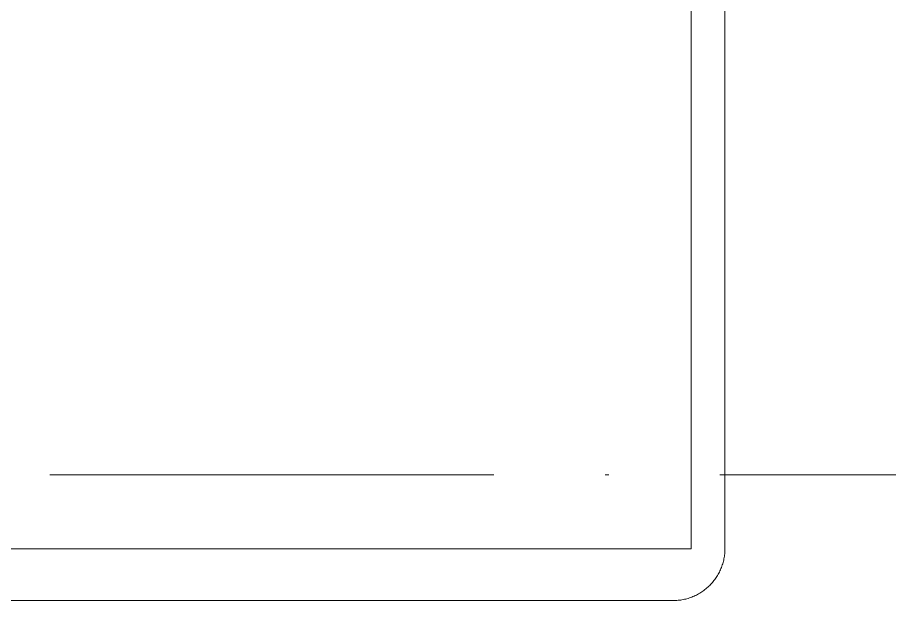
# Model space of a CAD drawing. Header units: millimetres. Extents: x -159872 to 386485, y -250577 to 158966.
# Drawn here: x 158762.49 to 158786.06, y 15920.66 to 15936.41 of the extents above; entities that cross this region are included whole.
import ezdxf

# ---------------------------------------------------------------- set-up
doc = ezdxf.new("R2010")
doc.units = ezdxf.units.MM
doc.linetypes.add('ACAD_ISO10W100', pattern=[18, 12, -3, 0, -3])
doc.layers.get('0').update_dxf_attribs({"lineweight": 25})
doc.layers.add('LDS-equipment-kitchen equipment', color=3, linetype='Continuous', lineweight=13)
doc.layers.add('LDS-struct-extg-ceiling beams', color=252, linetype='ACAD_ISO10W100', lineweight=9)

# ---------------------------------------------------------------- blocks, each defined once
blk = doc.blocks.new('A$C73be1ed8')
blk.add_polyline3d([(628.5, 658.6, 0), (628.5, 658.634, 0), (628.502, 658.669, 0), (628.504, 658.703, 0), (628.507, 658.737, 0), (628.511, 658.771, 0), (628.515, 658.805, 0), (628.521, 658.839, 0), (628.527, 658.873, 0), (628.534, 658.907, 0), (628.542, 658.94, 0), (628.551, 658.973, 0), (628.56, 659.006, 0), (628.571, 659.039, 0), (628.582, 659.072, 0), (628.594, 659.104, 0), (628.607, 659.136, 0), (628.62, 659.167, 0), (628.634, 659.199, 0), (628.649, 659.229, 0), (628.665, 659.26, 0), (628.682, 659.29, 0), (628.699, 659.32, 0), (628.717, 659.349, 0), (628.736, 659.378, 0), (628.755, 659.406, 0), (628.776, 659.434, 0), (628.796, 659.461, 0), (628.818, 659.488, 0), (628.84, 659.514, 0), (628.863, 659.54, 0), (628.886, 659.565, 0), (628.91, 659.59, 0), (628.935, 659.614, 0), (628.96, 659.637, 0), (628.986, 659.66, 0), (629.012, 659.682, 0), (629.039, 659.704, 0), (629.066, 659.724, 0), (629.094, 659.745, 0), (629.122, 659.764, 0), (629.151, 659.783, 0), (629.18, 659.801, 0), (629.21, 659.818, 0), (629.24, 659.835, 0), (629.271, 659.851, 0), (629.301, 659.866, 0), (629.333, 659.88, 0), (629.364, 659.893, 0), (629.396, 659.906, 0), (629.428, 659.918, 0), (629.461, 659.929, 0), (629.494, 659.94, 0), (629.527, 659.949, 0), (629.56, 659.958, 0), (629.593, 659.966, 0), (629.627, 659.973, 0), (629.661, 659.979, 0), (629.695, 659.985, 0), (629.729, 659.989, 0), (629.763, 659.993, 0), (629.797, 659.996, 0), (629.831, 659.998, 0), (629.866, 660, 0), (629.9, 660, 0)])
at = {"transparency": 33554687}
for points in [[(677.1, 660, 0), (629.9, 660, 0)], [(677.1, 659.088, 0), (629.9, 659.088, 0)], [(629.9, 629.65, 0), (629.9, 659.088, 0)], [(628.5, 622.5, 0), (628.5, 658.6, 0)]]:
    blk.add_polyline3d(points, dxfattribs=at)
blk = doc.blocks.new('Group-410')
at = {"layer": 'LDS-equipment-kitchen equipment', "xscale": -1, "rotation": 270}
blk.add_blockref('A$C73be1ed8', (97448.097, 51749.675), dxfattribs=at)

msp = doc.modelspace()

# ---------------------------------------------------------------- linework, layer by layer
at = {"layer": 'LDS-struct-extg-ceiling beams'}
msp.add_line((159825.17046, 15924.05329), (157402.66818, 15924.05329), dxfattribs=at)

# ---------------------------------------------------------------- block references
at = {"layer": 'LDS-equipment-kitchen equipment', "color": 7}
msp.add_blockref('Group-410', (60673.51323, -36457.51522), dxfattribs=at)

doc.saveas('drawing.dxf')
